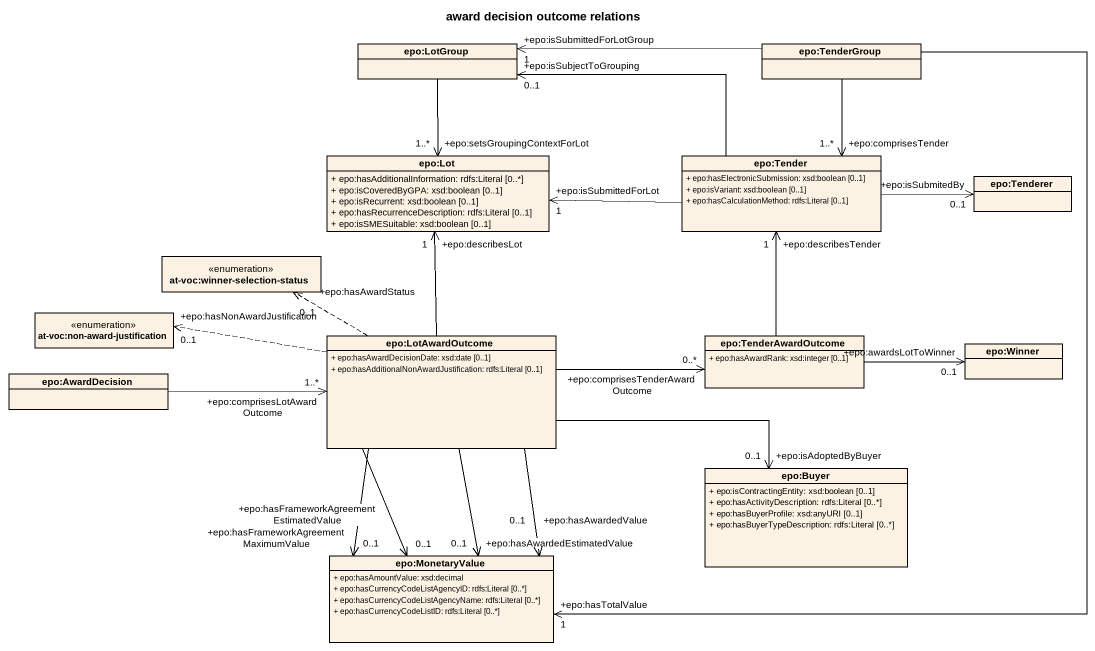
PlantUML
@startuml
title award decision outcome relations
hide circle
hide empty members
skinparam classAttributeIconSize 0
class "epo:LotGroup" as epo_LotGroup
class "epo:TenderGroup" as epo_TenderGroup
class "epo:Lot" as epo_Lot {
  + epo:hasAdditionalInformation: rdfs:Literal [0..*]
  + epo:isCoveredByGPA: xsd:boolean [0..1]
  + epo:isRecurrent: xsd:boolean [0..1]
  + epo:hasRecurrenceDescription: rdfs:Literal [0..1]
  + epo:isSMESuitable: xsd:boolean [0..1]
}
class "epo:Tender" as epo_Tender {
  + epo:hasElectronicSubmission: xsd:boolean [0..1]
  + epo:isVariant: xsd:boolean [0..1]
  + epo:hasCalculationMethod: rdfs:Literal [0..1]
}
class "epo:Tenderer" as epo_Tenderer
enum "at-voc:winner-selection-status" as at_voc_winner_selection
enum "at-voc:non-award-justification" as at_voc_non_award
class "epo:LotAwardOutcome" as epo_LotAwardOutcome {
  + epo:hasAwardDecisionDate: xsd:date [0..1]
  + epo:hasAdditionalNonAwardJustification: rdfs:Literal [0..1]
}
class "epo:TenderAwardOutcome" as epo_TenderAwardOutcome {
  + epo:hasAwardRank: xsd:integer [0..1]
}
class "epo:Winner" as epo_Winner
class "epo:AwardDecision" as epo_AwardDecision
class "epo:Buyer" as epo_Buyer {
  + epo:isContractingEntity: xsd:boolean [0..1]
  + epo:hasActivityDescription: rdfs:Literal [0..*]
  + epo:hasBuyerProfile: xsd:anyURI [0..1]
  + epo:hasBuyerTypeDescription: rdfs:Literal [0..*]
}
class "epo:MonetaryValue" as epo_MonetaryValue {
  + epo:hasAmountValue: xsd:decimal
  + epo:hasCurrencyCodeListAgencyID: rdfs:Literal [0..*]
  + epo:hasCurrencyCodeListAgencyName: rdfs:Literal [0..*]
  + epo:hasCurrencyCodeListID: rdfs:Literal [0..*]
}
epo_LotGroup --> "+epo:setsGroupingContextForLot\n1..*" epo_Lot
epo_TenderGroup -left-> "+epo:isSubmittedForLotGroup\n1" epo_LotGroup
epo_TenderGroup --> "+epo:comprisesTender\n1..*" epo_Tender
epo_TenderGroup --> "+epo:hasTotalValue\n1" epo_MonetaryValue
epo_Tender -left-> "+epo:isSubjectToGrouping\n0..1" epo_LotGroup
epo_Tender -left-> "+epo:isSubmittedForLot\n1" epo_Lot
epo_Tender -right-> "+epo:isSubmitedBy\n0..1" epo_Tenderer
epo_LotAwardOutcome -up-> "+epo:describesLot\n1" epo_Lot
epo_LotAwardOutcome .left.> "+epo:hasAwardStatus\n0..1" at_voc_winner_selection
epo_LotAwardOutcome .left.> "+epo:hasNonAwardJustification\n0..1" at_voc_non_award
epo_LotAwardOutcome -right-> "+epo:comprisesTenderAwardOutcome\n0..*" epo_TenderAwardOutcome
epo_LotAwardOutcome -right-> "+epo:isAdoptedByBuyer\n0..1" epo_Buyer
epo_LotAwardOutcome --> "+epo:hasAwardedEstimatedValue\n0..1" epo_MonetaryValue
epo_LotAwardOutcome --> "+epo:hasAwardedValue\n0..1" epo_MonetaryValue
epo_LotAwardOutcome --> "+epo:hasFrameworkAgreementMaximumValue\n0..1" epo_MonetaryValue
epo_LotAwardOutcome --> "+epo:hasFrameworkAgreementEstimatedValue\n0..1" epo_MonetaryValue
epo_TenderAwardOutcome -up-> "+epo:describesTender\n1" epo_Tender
epo_TenderAwardOutcome -right-> "+epo:awardsLotToWinner\n0..1" epo_Winner
epo_AwardDecision -right-> "+epo:comprisesLotAwardOutcome\n1..*" epo_LotAwardOutcome
@enduml
